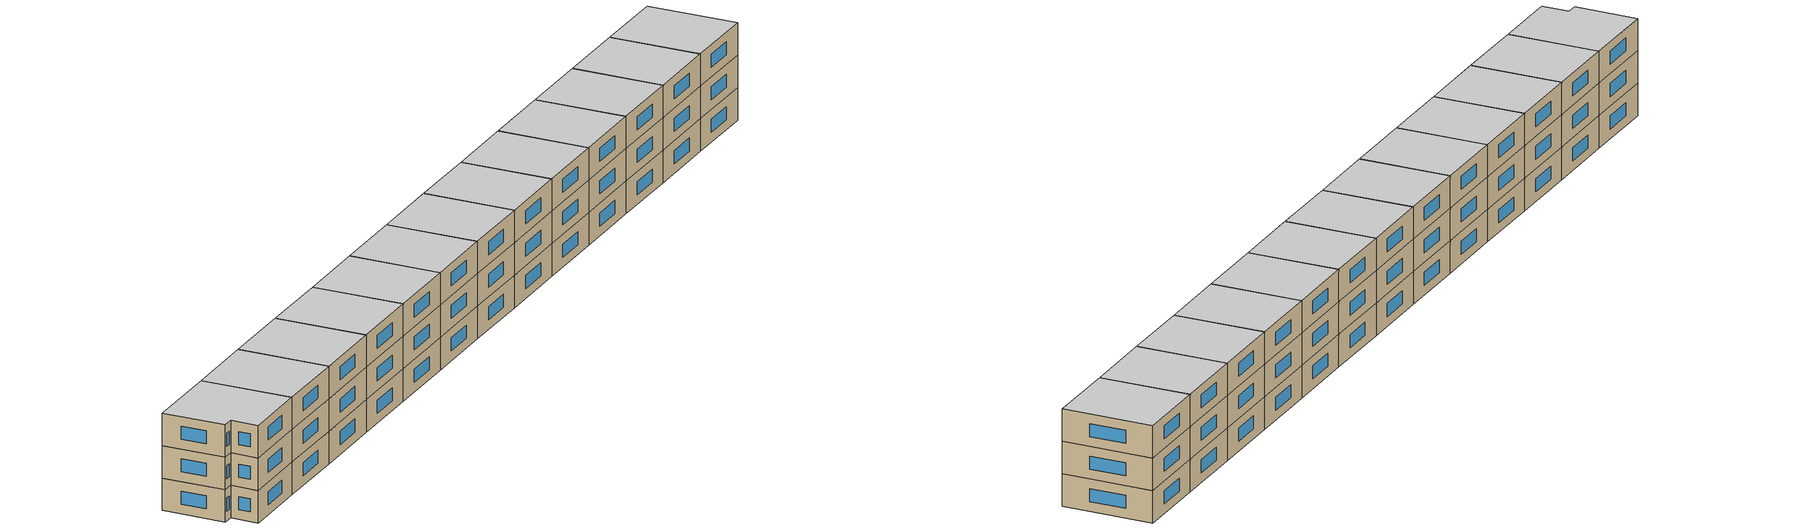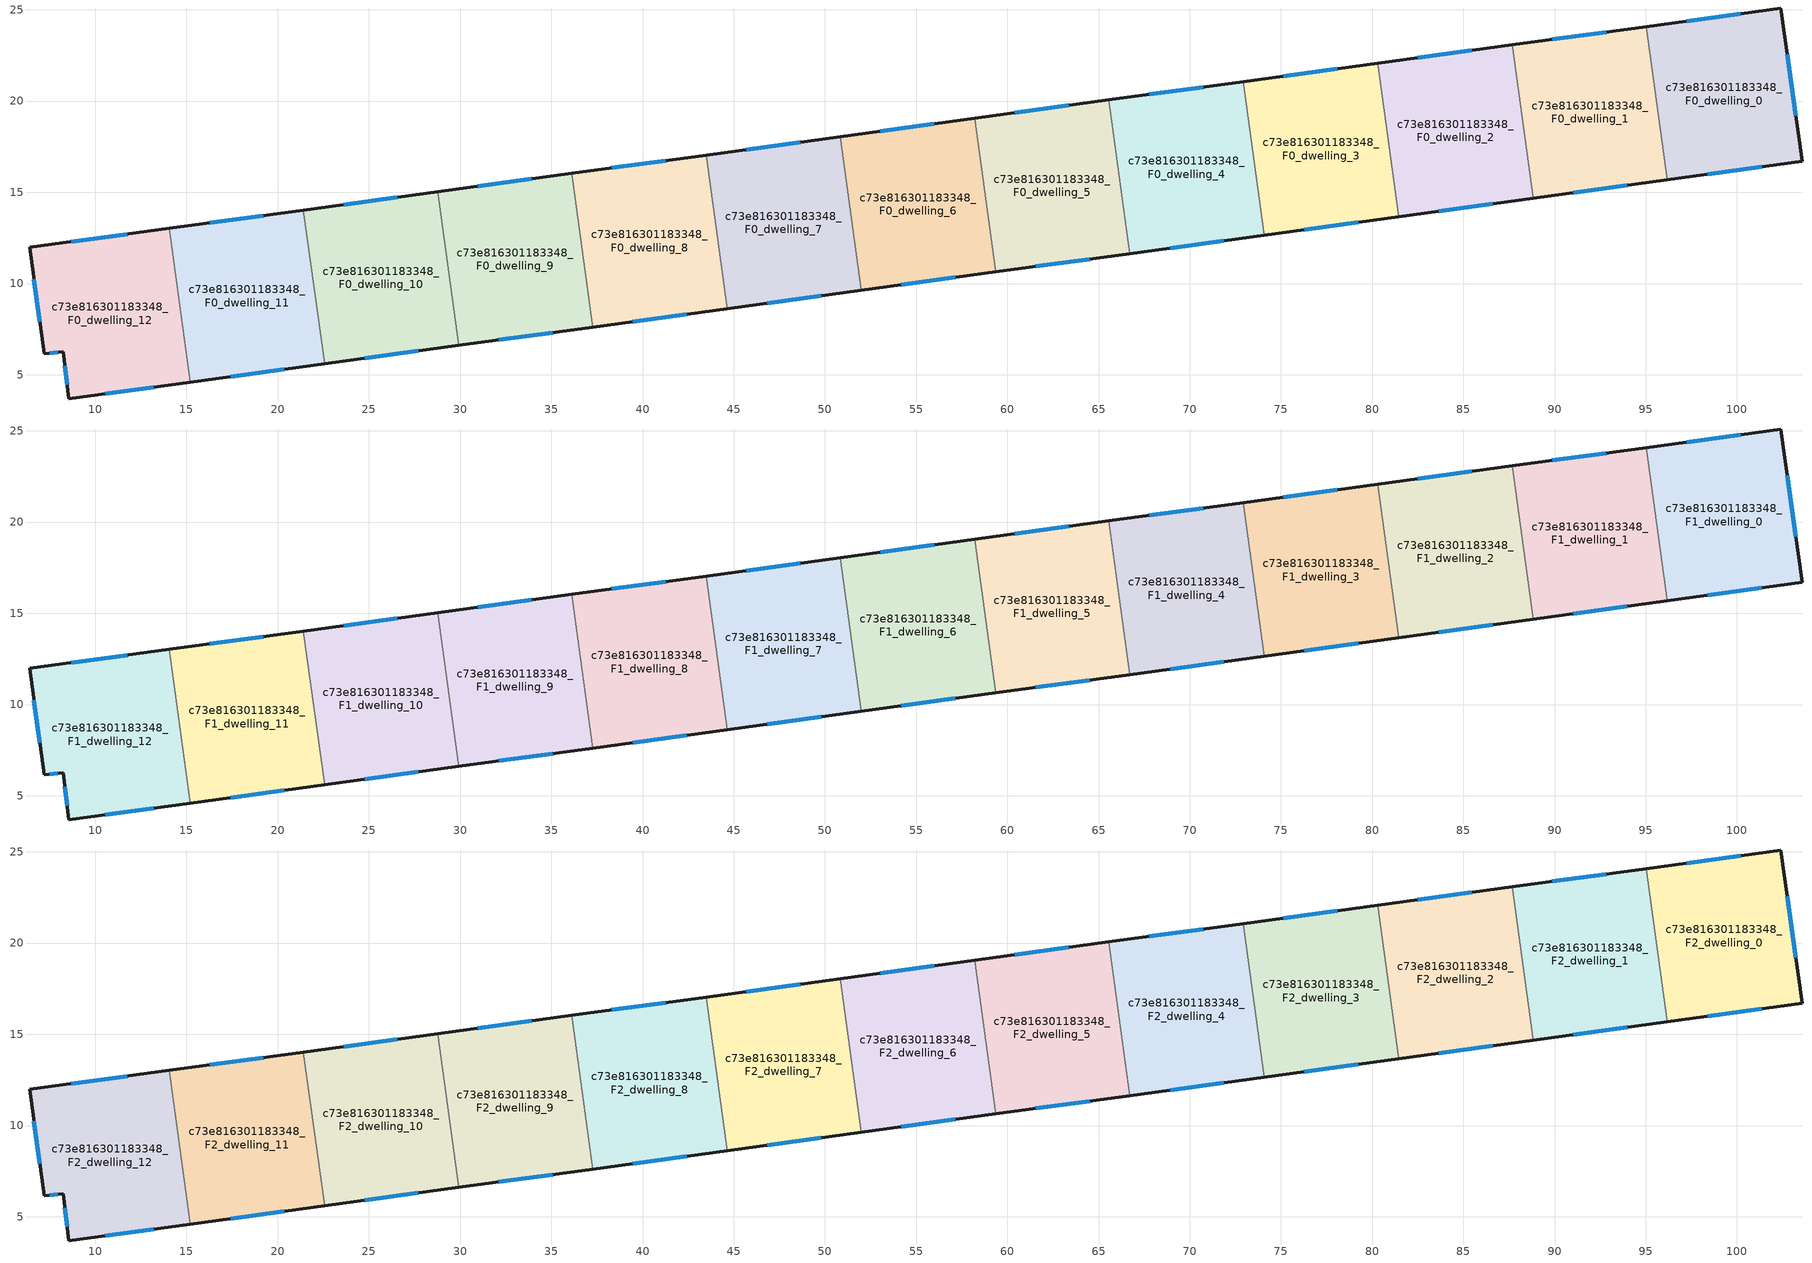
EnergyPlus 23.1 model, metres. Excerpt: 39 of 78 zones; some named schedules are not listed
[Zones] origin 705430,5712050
c73e816301183348_F0_dwelling_0
 floor ground (EU_floor_Construction): 102.41,25.1 103.57,16.69 96.19,15.68 95.04,24.09 z0
 wall outside (EU_wall_Construction): 96.19,15.68 103.57,16.69 102.41,25.1 95.04,24.09 z0:3
 wall to c73e816301183348_F0_dwelling_1 (EU_wall_Construction): 95.04,24.09 96.19,15.68 z0:3
 window (EU_Window_Construction): 100.21,24.79 97.25,24.39 / 103.22,19.21 102.76,22.58 / 98.4,15.98 101.36,16.39 z0.9:2.1
c73e816301183348_F0_dwelling_1
 floor ground (EU_floor_Construction): 95.04,24.09 96.19,15.68 88.82,14.67 87.67,23.08 z0
 wall outside (EU_wall_Construction): 95.04,24.09 87.67,23.08 / 88.82,14.67 96.19,15.68 z0:3
 wall to c73e816301183348_F0_dwelling_2 (EU_wall_Construction): 87.67,23.08 88.82,14.67 z0:3
 window (EU_Window_Construction): 92.84,23.79 89.88,23.38 / 91.03,14.97 93.98,15.38 z0.9:2.1
c73e816301183348_F0_dwelling_10
 floor ground (EU_floor_Construction): 28.77,15.03 29.92,6.6 22.57,5.6 21.41,14.03 z0
 wall outside (EU_wall_Construction): 28.77,15.03 21.41,14.03 / 22.57,5.6 29.92,6.6 z0:3
 wall to c73e816301183348_F0_dwelling_11 (EU_wall_Construction): 21.41,14.03 22.57,5.6 z0:3
 wall to c73e816301183348_F0_dwelling_9 (EU_wall_Construction): 29.92,6.6 28.77,15.03 z0:3
 window (EU_Window_Construction): 26.57,14.73 23.61,14.33 / 24.77,5.9 27.72,6.3 z0.9:2.1
c73e816301183348_F0_dwelling_11
 floor ground (EU_floor_Construction): 21.41,14.03 22.57,5.6 15.21,4.59 14.06,13.02 z0
 wall outside (EU_wall_Construction): 21.41,14.03 14.06,13.02 / 15.21,4.59 22.57,5.6 z0:3
 wall to c73e816301183348_F0_dwelling_12 (EU_wall_Construction): 14.06,13.02 15.21,4.59 z0:3
 window (EU_Window_Construction): 19.21,13.73 16.26,13.32 / 17.41,4.89 20.36,5.29 z0.9:2.1
c73e816301183348_F0_dwelling_12
 floor ground (EU_floor_Construction): 14.06,13.02 15.21,4.59 8.55,3.68 8.24,6.27 7.19,6.15 6.39,11.97 z0
 wall outside (EU_wall_Construction): 14.06,13.02 6.39,11.97 7.19,6.15 8.24,6.27 8.55,3.68 15.21,4.59 z0:3
 window (EU_Window_Construction): 10.54,3.95 13.22,4.32 / 8.33,5.49 8.46,4.45 / 7.51,6.18 7.93,6.23 / 6.63,10.23 6.95,7.89 / 11.77,12.71 8.69,12.29 z0.9:2.1
c73e816301183348_F0_dwelling_2
 floor ground (EU_floor_Construction): 87.67,23.08 88.82,14.67 81.45,13.66 80.3,22.07 z0
 wall outside (EU_wall_Construction): 87.67,23.08 80.3,22.07 / 81.45,13.66 88.82,14.67 z0:3
 wall to c73e816301183348_F0_dwelling_3 (EU_wall_Construction): 80.3,22.07 81.45,13.66 z0:3
 window (EU_Window_Construction): 85.46,22.78 82.51,22.38 / 83.66,13.96 86.61,14.37 z0.9:2.1
c73e816301183348_F0_dwelling_3
 floor ground (EU_floor_Construction): 80.3,22.07 81.45,13.66 74.08,12.65 72.93,21.07 z0
 wall outside (EU_wall_Construction): 80.3,22.07 72.93,21.07 / 74.08,12.65 81.45,13.66 z0:3
 wall to c73e816301183348_F0_dwelling_4 (EU_wall_Construction): 72.93,21.07 74.08,12.65 z0:3
 window (EU_Window_Construction): 78.1,21.77 75.14,21.37 / 76.29,12.95 79.25,13.36 z0.9:2.1
c73e816301183348_F0_dwelling_4
 floor ground (EU_floor_Construction): 72.93,21.07 74.08,12.65 66.72,11.64 65.57,20.06 z0
 wall outside (EU_wall_Construction): 72.93,21.07 65.57,20.06 / 66.72,11.64 74.08,12.65 z0:3
 wall to c73e816301183348_F0_dwelling_5 (EU_wall_Construction): 65.57,20.06 66.72,11.64 z0:3
 window (EU_Window_Construction): 70.73,20.77 67.77,20.36 / 68.92,11.95 71.88,12.35 z0.9:2.1
c73e816301183348_F0_dwelling_5
 floor ground (EU_floor_Construction): 65.57,20.06 66.72,11.64 59.35,10.63 58.2,19.05 z0
 wall outside (EU_wall_Construction): 65.57,20.06 58.2,19.05 / 59.35,10.63 66.72,11.64 z0:3
 wall to c73e816301183348_F0_dwelling_6 (EU_wall_Construction): 58.2,19.05 59.35,10.63 z0:3
 window (EU_Window_Construction): 63.36,19.76 60.41,19.36 / 61.56,10.94 64.51,11.34 z0.9:2.1
c73e816301183348_F0_dwelling_6
 floor ground (EU_floor_Construction): 58.2,19.05 59.35,10.63 51.99,9.63 50.84,18.05 z0
 wall outside (EU_wall_Construction): 58.2,19.05 50.84,18.05 / 51.99,9.63 59.35,10.63 z0:3
 wall to c73e816301183348_F0_dwelling_7 (EU_wall_Construction): 50.84,18.05 51.99,9.63 z0:3
 window (EU_Window_Construction): 56,18.75 53.05,18.35 / 54.2,9.93 57.15,10.33 z0.9:2.1
c73e816301183348_F0_dwelling_7
 floor ground (EU_floor_Construction): 50.84,18.05 51.99,9.63 44.63,8.62 43.48,17.04 z0
 wall outside (EU_wall_Construction): 50.84,18.05 43.48,17.04 / 44.63,8.62 51.99,9.63 z0:3
 wall to c73e816301183348_F0_dwelling_8 (EU_wall_Construction): 43.48,17.04 44.63,8.62 z0:3
 window (EU_Window_Construction): 48.64,17.75 45.69,17.34 / 46.84,8.92 49.79,9.32 z0.9:2.1
c73e816301183348_F0_dwelling_8
 floor ground (EU_floor_Construction): 43.48,17.04 44.63,8.62 37.28,7.61 36.12,16.04 z0
 wall outside (EU_wall_Construction): 43.48,17.04 36.12,16.04 / 37.28,7.61 44.63,8.62 z0:3
 wall to c73e816301183348_F0_dwelling_9 (EU_wall_Construction): 36.12,16.04 37.28,7.61 z0:3
 window (EU_Window_Construction): 41.28,16.74 38.33,16.34 / 39.48,7.91 42.43,8.32 z0.9:2.1
c73e816301183348_F0_dwelling_9
 floor ground (EU_floor_Construction): 36.12,16.04 37.28,7.61 29.92,6.6 28.77,15.03 z0
 wall outside (EU_wall_Construction): 36.12,16.04 28.77,15.03 / 29.92,6.6 37.28,7.61 z0:3
 window (EU_Window_Construction): 33.92,15.74 30.97,15.33 / 32.12,6.9 35.07,7.31 z0.9:2.1
c73e816301183348_F1_dwelling_0
 floor to c73e816301183348_F0_dwelling_0 (EU_floor_Construction): 102.41,25.1 103.57,16.69 96.19,15.68 95.04,24.09 z3
 wall outside (EU_wall_Construction): 96.19,15.68 103.57,16.69 102.41,25.1 95.04,24.09 z3:6
 wall to c73e816301183348_F1_dwelling_1 (EU_wall_Construction): 95.04,24.09 96.19,15.68 z3:6
 window (EU_Window_Construction): 100.21,24.79 97.25,24.39 / 103.22,19.21 102.76,22.58 / 98.4,15.98 101.36,16.39 z3.9:5.1
c73e816301183348_F1_dwelling_1
 floor to c73e816301183348_F0_dwelling_1 (EU_floor_Construction): 95.04,24.09 96.19,15.68 88.82,14.67 87.67,23.08 z3
 wall outside (EU_wall_Construction): 95.04,24.09 87.67,23.08 / 88.82,14.67 96.19,15.68 z3:6
 wall to c73e816301183348_F1_dwelling_2 (EU_wall_Construction): 87.67,23.08 88.82,14.67 z3:6
 window (EU_Window_Construction): 92.84,23.79 89.88,23.38 / 91.03,14.97 93.98,15.38 z3.9:5.1
c73e816301183348_F1_dwelling_10
 floor to c73e816301183348_F0_dwelling_10 (EU_floor_Construction): 28.77,15.03 29.92,6.6 22.57,5.6 21.41,14.03 z3
 wall outside (EU_wall_Construction): 28.77,15.03 21.41,14.03 / 22.57,5.6 29.92,6.6 z3:6
 wall to c73e816301183348_F1_dwelling_11 (EU_wall_Construction): 21.41,14.03 22.57,5.6 z3:6
 wall to c73e816301183348_F1_dwelling_9 (EU_wall_Construction): 29.92,6.6 28.77,15.03 z3:6
 window (EU_Window_Construction): 26.57,14.73 23.61,14.33 / 24.77,5.9 27.72,6.3 z3.9:5.1
c73e816301183348_F1_dwelling_11
 floor to c73e816301183348_F0_dwelling_11 (EU_floor_Construction): 21.41,14.03 22.57,5.6 15.21,4.59 14.06,13.02 z3
 wall outside (EU_wall_Construction): 21.41,14.03 14.06,13.02 / 15.21,4.59 22.57,5.6 z3:6
 wall to c73e816301183348_F1_dwelling_12 (EU_wall_Construction): 14.06,13.02 15.21,4.59 z3:6
 window (EU_Window_Construction): 19.21,13.73 16.26,13.32 / 17.41,4.89 20.36,5.29 z3.9:5.1
c73e816301183348_F1_dwelling_12
 floor to c73e816301183348_F0_dwelling_12 (EU_floor_Construction): 14.06,13.02 15.21,4.59 8.55,3.68 8.24,6.27 7.19,6.15 6.39,11.97 z3
 wall outside (EU_wall_Construction): 14.06,13.02 6.39,11.97 7.19,6.15 8.24,6.27 8.55,3.68 15.21,4.59 z3:6
 window (EU_Window_Construction): 10.54,3.95 13.22,4.32 / 8.33,5.49 8.46,4.45 / 7.51,6.18 7.93,6.23 / 6.63,10.23 6.95,7.89 / 11.77,12.71 8.69,12.29 z3.9:5.1
c73e816301183348_F1_dwelling_2
 floor to c73e816301183348_F0_dwelling_2 (EU_floor_Construction): 87.67,23.08 88.82,14.67 81.45,13.66 80.3,22.07 z3
 wall outside (EU_wall_Construction): 87.67,23.08 80.3,22.07 / 81.45,13.66 88.82,14.67 z3:6
 wall to c73e816301183348_F1_dwelling_3 (EU_wall_Construction): 80.3,22.07 81.45,13.66 z3:6
 window (EU_Window_Construction): 85.46,22.78 82.51,22.38 / 83.66,13.96 86.61,14.37 z3.9:5.1
c73e816301183348_F1_dwelling_3
 floor to c73e816301183348_F0_dwelling_3 (EU_floor_Construction): 80.3,22.07 81.45,13.66 74.08,12.65 72.93,21.07 z3
 wall outside (EU_wall_Construction): 80.3,22.07 72.93,21.07 / 74.08,12.65 81.45,13.66 z3:6
 wall to c73e816301183348_F1_dwelling_4 (EU_wall_Construction): 72.93,21.07 74.08,12.65 z3:6
 window (EU_Window_Construction): 78.1,21.77 75.14,21.37 / 76.29,12.95 79.25,13.36 z3.9:5.1
c73e816301183348_F1_dwelling_4
 floor to c73e816301183348_F0_dwelling_4 (EU_floor_Construction): 72.93,21.07 74.08,12.65 66.72,11.64 65.57,20.06 z3
 wall outside (EU_wall_Construction): 72.93,21.07 65.57,20.06 / 66.72,11.64 74.08,12.65 z3:6
 wall to c73e816301183348_F1_dwelling_5 (EU_wall_Construction): 65.57,20.06 66.72,11.64 z3:6
 window (EU_Window_Construction): 70.73,20.77 67.77,20.36 / 68.92,11.95 71.88,12.35 z3.9:5.1
c73e816301183348_F1_dwelling_5
 floor to c73e816301183348_F0_dwelling_5 (EU_floor_Construction): 65.57,20.06 66.72,11.64 59.35,10.63 58.2,19.05 z3
 wall outside (EU_wall_Construction): 65.57,20.06 58.2,19.05 / 59.35,10.63 66.72,11.64 z3:6
 wall to c73e816301183348_F1_dwelling_6 (EU_wall_Construction): 58.2,19.05 59.35,10.63 z3:6
 window (EU_Window_Construction): 63.36,19.76 60.41,19.36 / 61.56,10.94 64.51,11.34 z3.9:5.1
c73e816301183348_F1_dwelling_6
 floor to c73e816301183348_F0_dwelling_6 (EU_floor_Construction): 58.2,19.05 59.35,10.63 51.99,9.63 50.84,18.05 z3
 wall outside (EU_wall_Construction): 58.2,19.05 50.84,18.05 / 51.99,9.63 59.35,10.63 z3:6
 wall to c73e816301183348_F1_dwelling_7 (EU_wall_Construction): 50.84,18.05 51.99,9.63 z3:6
 window (EU_Window_Construction): 56,18.75 53.05,18.35 / 54.2,9.93 57.15,10.33 z3.9:5.1
c73e816301183348_F1_dwelling_7
 floor to c73e816301183348_F0_dwelling_7 (EU_floor_Construction): 50.84,18.05 51.99,9.63 44.63,8.62 43.48,17.04 z3
 wall outside (EU_wall_Construction): 50.84,18.05 43.48,17.04 / 44.63,8.62 51.99,9.63 z3:6
 wall to c73e816301183348_F1_dwelling_8 (EU_wall_Construction): 43.48,17.04 44.63,8.62 z3:6
 window (EU_Window_Construction): 48.64,17.75 45.69,17.34 / 46.84,8.92 49.79,9.32 z3.9:5.1
c73e816301183348_F1_dwelling_8
 floor to c73e816301183348_F0_dwelling_8 (EU_floor_Construction): 43.48,17.04 44.63,8.62 37.27,7.61 36.12,16.04 z3
 wall outside (EU_wall_Construction): 43.48,17.04 36.12,16.04 / 37.28,7.61 44.63,8.62 z3:6
 wall to c73e816301183348_F1_dwelling_9 (EU_wall_Construction): 36.12,16.04 37.28,7.61 z3:6
 window (EU_Window_Construction): 41.28,16.74 38.33,16.34 / 39.48,7.91 42.43,8.32 z3.9:5.1
c73e816301183348_F1_dwelling_9
 floor to c73e816301183348_F0_dwelling_9 (EU_floor_Construction): 36.12,16.04 37.27,7.61 29.92,6.6 28.77,15.03 z3
 wall outside (EU_wall_Construction): 36.12,16.04 28.77,15.03 / 29.92,6.6 37.28,7.61 z3:6
 window (EU_Window_Construction): 33.92,15.74 30.97,15.33 / 32.12,6.9 35.07,7.31 z3.9:5.1
c73e816301183348_F2_dwelling_0
 floor to c73e816301183348_F1_dwelling_0 (EU_floor_Construction): 102.41,25.1 103.57,16.69 96.19,15.68 95.04,24.09 z6
 wall outside (EU_wall_Construction): 96.19,15.68 103.57,16.69 102.41,25.1 95.04,24.09 z6:9
 wall to c73e816301183348_F2_dwelling_1 (EU_wall_Construction): 95.04,24.09 96.19,15.68 z6:9
 window (EU_Window_Construction): 100.21,24.79 97.25,24.39 / 103.22,19.21 102.76,22.58 / 98.4,15.98 101.36,16.39 z6.9:8.1
 ceiling to c73e816301183348_F3_dwelling_0 (EU_floor_Construction): 103.57,16.69 102.41,25.1 95.04,24.09 96.19,15.68 z9
c73e816301183348_F2_dwelling_1
 floor to c73e816301183348_F1_dwelling_1 (EU_floor_Construction): 95.04,24.09 96.19,15.68 88.82,14.67 87.67,23.08 z6
 wall outside (EU_wall_Construction): 95.04,24.09 87.67,23.08 / 88.82,14.67 96.19,15.68 z6:9
 wall to c73e816301183348_F2_dwelling_2 (EU_wall_Construction): 87.67,23.08 88.82,14.67 z6:9
 window (EU_Window_Construction): 92.84,23.79 89.88,23.38 / 91.03,14.97 93.98,15.38 z6.9:8.1
 ceiling to c73e816301183348_F3_dwelling_1 (EU_floor_Construction): 96.19,15.68 95.04,24.09 87.67,23.08 88.82,14.67 z9
c73e816301183348_F2_dwelling_10
 floor to c73e816301183348_F1_dwelling_10 (EU_floor_Construction): 28.77,15.03 29.92,6.6 22.57,5.6 21.41,14.03 z6
 wall outside (EU_wall_Construction): 28.77,15.03 21.41,14.03 / 22.57,5.6 29.92,6.6 z6:9
 wall to c73e816301183348_F2_dwelling_11 (EU_wall_Construction): 21.41,14.03 22.57,5.6 z6:9
 wall to c73e816301183348_F2_dwelling_9 (EU_wall_Construction): 29.92,6.6 28.77,15.03 z6:9
 window (EU_Window_Construction): 26.57,14.73 23.61,14.33 / 24.77,5.9 27.72,6.3 z6.9:8.1
 ceiling to c73e816301183348_F3_dwelling_10 (EU_floor_Construction): 29.92,6.6 28.77,15.03 21.41,14.03 22.57,5.6 z9
c73e816301183348_F2_dwelling_11
 floor to c73e816301183348_F1_dwelling_11 (EU_floor_Construction): 21.41,14.03 22.57,5.6 15.21,4.59 14.06,13.02 z6
 wall outside (EU_wall_Construction): 21.41,14.03 14.06,13.02 / 15.21,4.59 22.57,5.6 z6:9
 wall to c73e816301183348_F2_dwelling_12 (EU_wall_Construction): 14.06,13.02 15.21,4.59 z6:9
 window (EU_Window_Construction): 19.21,13.73 16.26,13.32 / 17.41,4.89 20.36,5.29 z6.9:8.1
 ceiling to c73e816301183348_F3_dwelling_11 (EU_floor_Construction): 22.57,5.6 21.41,14.03 14.06,13.02 15.21,4.59 z9
c73e816301183348_F2_dwelling_12
 floor to c73e816301183348_F1_dwelling_12 (EU_floor_Construction): 14.06,13.02 15.21,4.59 8.55,3.68 8.24,6.27 7.19,6.15 6.39,11.97 z6
 wall outside (EU_wall_Construction): 14.06,13.02 6.39,11.97 7.19,6.15 8.24,6.27 8.55,3.68 15.21,4.59 z6:9
 window (EU_Window_Construction): 10.54,3.95 13.22,4.32 / 8.33,5.49 8.46,4.45 / 7.51,6.18 7.93,6.23 / 6.63,10.23 6.95,7.89 / 11.77,12.71 8.69,12.29 z6.9:8.1
 ceiling to c73e816301183348_F3_dwelling_12 (EU_floor_Construction): 15.21,4.59 14.06,13.02 6.39,11.97 7.19,6.15 8.24,6.27 8.55,3.68 z9
c73e816301183348_F2_dwelling_2
 floor to c73e816301183348_F1_dwelling_2 (EU_floor_Construction): 87.67,23.08 88.82,14.67 81.45,13.66 80.3,22.07 z6
 wall outside (EU_wall_Construction): 87.67,23.08 80.3,22.07 / 81.45,13.66 88.82,14.67 z6:9
 wall to c73e816301183348_F2_dwelling_3 (EU_wall_Construction): 80.3,22.07 81.45,13.66 z6:9
 window (EU_Window_Construction): 85.46,22.78 82.51,22.38 / 83.66,13.96 86.61,14.37 z6.9:8.1
 ceiling to c73e816301183348_F3_dwelling_2 (EU_floor_Construction): 88.82,14.67 87.67,23.08 80.3,22.07 81.45,13.66 z9
c73e816301183348_F2_dwelling_3
 floor to c73e816301183348_F1_dwelling_3 (EU_floor_Construction): 80.3,22.07 81.45,13.66 74.08,12.65 72.93,21.07 z6
 wall outside (EU_wall_Construction): 80.3,22.07 72.93,21.07 / 74.08,12.65 81.45,13.66 z6:9
 wall to c73e816301183348_F2_dwelling_4 (EU_wall_Construction): 72.93,21.07 74.08,12.65 z6:9
 window (EU_Window_Construction): 78.1,21.77 75.14,21.37 / 76.29,12.95 79.25,13.36 z6.9:8.1
 ceiling to c73e816301183348_F3_dwelling_3 (EU_floor_Construction): 81.45,13.66 80.3,22.07 72.93,21.07 74.08,12.65 z9
c73e816301183348_F2_dwelling_4
 floor to c73e816301183348_F1_dwelling_4 (EU_floor_Construction): 72.93,21.07 74.08,12.65 66.72,11.64 65.57,20.06 z6
 wall outside (EU_wall_Construction): 72.93,21.07 65.57,20.06 / 66.72,11.64 74.08,12.65 z6:9
 wall to c73e816301183348_F2_dwelling_5 (EU_wall_Construction): 65.57,20.06 66.72,11.64 z6:9
 window (EU_Window_Construction): 70.73,20.77 67.77,20.36 / 68.92,11.95 71.88,12.35 z6.9:8.1
 ceiling to c73e816301183348_F3_dwelling_4 (EU_floor_Construction): 74.08,12.65 72.93,21.07 65.57,20.06 66.72,11.64 z9
c73e816301183348_F2_dwelling_5
 floor to c73e816301183348_F1_dwelling_5 (EU_floor_Construction): 65.57,20.06 66.72,11.64 59.35,10.63 58.2,19.05 z6
 wall outside (EU_wall_Construction): 65.57,20.06 58.2,19.05 / 59.35,10.63 66.72,11.64 z6:9
 wall to c73e816301183348_F2_dwelling_6 (EU_wall_Construction): 58.2,19.05 59.35,10.63 z6:9
 window (EU_Window_Construction): 63.36,19.76 60.41,19.36 / 61.56,10.94 64.51,11.34 z6.9:8.1
 ceiling to c73e816301183348_F3_dwelling_5 (EU_floor_Construction): 66.72,11.64 65.57,20.06 58.2,19.05 59.35,10.63 z9
c73e816301183348_F2_dwelling_6
 floor to c73e816301183348_F1_dwelling_6 (EU_floor_Construction): 58.2,19.05 59.35,10.63 51.99,9.63 50.84,18.05 z6
 wall outside (EU_wall_Construction): 58.2,19.05 50.84,18.05 / 51.99,9.63 59.35,10.63 z6:9
 wall to c73e816301183348_F2_dwelling_7 (EU_wall_Construction): 50.84,18.05 51.99,9.63 z6:9
 window (EU_Window_Construction): 56,18.75 53.05,18.35 / 54.2,9.93 57.15,10.33 z6.9:8.1
 ceiling to c73e816301183348_F3_dwelling_6 (EU_floor_Construction): 59.35,10.63 58.2,19.05 50.84,18.05 51.99,9.63 z9
c73e816301183348_F2_dwelling_7
 floor to c73e816301183348_F1_dwelling_7 (EU_floor_Construction): 50.84,18.05 51.99,9.63 44.63,8.62 43.48,17.04 z6
 wall outside (EU_wall_Construction): 50.84,18.05 43.48,17.04 / 44.63,8.62 51.99,9.63 z6:9
 wall to c73e816301183348_F2_dwelling_8 (EU_wall_Construction): 43.48,17.04 44.63,8.62 z6:9
 window (EU_Window_Construction): 48.64,17.75 45.69,17.34 / 46.84,8.92 49.79,9.32 z6.9:8.1
 ceiling to c73e816301183348_F3_dwelling_7 (EU_floor_Construction): 51.99,9.63 50.84,18.05 43.48,17.04 44.63,8.62 z9
c73e816301183348_F2_dwelling_8
 floor to c73e816301183348_F1_dwelling_8 (EU_floor_Construction): 43.48,17.04 44.63,8.62 37.27,7.61 36.12,16.04 z6
 wall outside (EU_wall_Construction): 43.48,17.04 36.12,16.04 / 37.28,7.61 44.63,8.62 z6:9
 wall to c73e816301183348_F2_dwelling_9 (EU_wall_Construction): 36.12,16.04 37.28,7.61 z6:9
 window (EU_Window_Construction): 41.28,16.74 38.33,16.34 / 39.48,7.91 42.43,8.32 z6.9:8.1
 ceiling to c73e816301183348_F3_dwelling_8 (EU_floor_Construction): 44.63,8.62 43.48,17.04 36.12,16.04 37.27,7.61 z9
c73e816301183348_F2_dwelling_9
 floor to c73e816301183348_F1_dwelling_9 (EU_floor_Construction): 36.12,16.04 37.27,7.61 29.92,6.6 28.77,15.03 z6
 wall outside (EU_wall_Construction): 36.12,16.04 28.77,15.03 / 29.92,6.6 37.28,7.61 z6:9
 window (EU_Window_Construction): 33.92,15.74 30.97,15.33 / 32.12,6.9 35.07,7.31 z6.9:8.1
 ceiling to c73e816301183348_F3_dwelling_9 (EU_floor_Construction): 37.27,7.61 36.12,16.04 28.77,15.03 29.92,6.6 z9
[Building]
EU S2 Campaign: North Axis=0; Terrain=City; Solar Distribution=FullExterior
[Site:Location]
London: Latitude=51.5; Longitude=-0.5; Time Zone=0; Elevation=25
[SizingPeriod:WeatherFileDays]
AnnualSizingPeriod: Begin Month=1; Begin Day of Month=1; End Month=12; End Day of Month=31; Day of Week for Start Day=Monday; Use Weather File Daylight Saving Period=No; Use Weather File Rain and Snow Indicators=No
[MATERIAL]
EU_InternalMass_Material: Roughness=MediumRough; Thickness=0.1; Conductivity=1; Density=1800; Specific Heat=900; Thermal Absorptance=0.9; Solar Absorptance=0.7; Visible Absorptance=0.7
[MATERIAL:NOMASS] Roughness=MediumRough; Thermal Absorptance=0.9; Solar Absorptance=0.7; Visible Absorptance=0.7
Name | Thermal Resistance
EU_wall_NoMass | 1.04674
EU_floor_NoMass | 2.04616
[WINDOWMATERIAL:SIMPLEGLAZINGSYSTEM]
EU_Window_SimpleGlazing: UFactor=4.25843; Solar Heat Gain Coefficient=0.85; Visible Transmittance=0.85
[CONSTRUCTION]
EU_wall_Construction: EU_wall_NoMass
EU_floor_Construction: EU_floor_NoMass
EU_Window_Construction: EU_Window_SimpleGlazing
EU_InternalMass_Construction: EU_InternalMass_Material
[ZONE] Type=1; Multiplier=1; Ceiling Height=autocalculate; Floor Area=autocalculate; Part of Total Floor Area=Yes
Name | Volume
c73e816301183348_F0_dwelling_0; c73e816301183348_F0_dwelling_3; c73e816301183348_F1_dwelling_3; c73e816301183348_F2_dwelling_3; c73e816301183348_F1_dwelling_5; c73e816301183348_F2_dwelling_5 | 189.461
c73e816301183348_F1_dwelling_0; c73e816301183348_F2_dwelling_0; c73e816301183348_F1_dwelling_1; c73e816301183348_F2_dwelling_1 | 189.462
c73e816301183348_F0_dwelling_1 | 189.463
c73e816301183348_F0_dwelling_10; c73e816301183348_F1_dwelling_10; c73e816301183348_F2_dwelling_10; c73e816301183348_F0_dwelling_6; c73e816301183348_F1_dwelling_6; c73e816301183348_F2_dwelling_6 | 189.449
c73e816301183348_F0_dwelling_11; c73e816301183348_F1_dwelling_11; c73e816301183348_F2_dwelling_11; c73e816301183348_F1_dwelling_7; c73e816301183348_F2_dwelling_7 | 189.467
c73e816301183348_F0_dwelling_12; c73e816301183348_F1_dwelling_12; c73e816301183348_F2_dwelling_12 | 189.456
c73e816301183348_F0_dwelling_2 | 189.441
c73e816301183348_F1_dwelling_2; c73e816301183348_F2_dwelling_2 | 189.442
c73e816301183348_F0_dwelling_4 | 189.453
c73e816301183348_F1_dwelling_4; c73e816301183348_F2_dwelling_4 | 189.452
c73e816301183348_F0_dwelling_5 | 189.458
c73e816301183348_F0_dwelling_7 | 189.466
c73e816301183348_F0_dwelling_8 | 189.474
c73e816301183348_F1_dwelling_8; c73e816301183348_F2_dwelling_8 | 189.472
c73e816301183348_F0_dwelling_9 | 189.476
c73e816301183348_F1_dwelling_9; c73e816301183348_F2_dwelling_9 | 189.477
[INTERNALMASS] Construction=EU_InternalMass_Construction
Name | Zone or ZoneList | Surface Area
c73e816301183348_F0_dwelling_0_EU_InternalMass | c73e816301183348_F0_dwelling_0 | 63.154
c73e816301183348_F0_dwelling_1_EU_InternalMass | c73e816301183348_F0_dwelling_1 | 63.1542
c73e816301183348_F0_dwelling_2_EU_InternalMass | c73e816301183348_F0_dwelling_2 | 63.1472
c73e816301183348_F0_dwelling_3_EU_InternalMass | c73e816301183348_F0_dwelling_3 | 63.1536
c73e816301183348_F0_dwelling_4_EU_InternalMass | c73e816301183348_F0_dwelling_4 | 63.1509
c73e816301183348_F0_dwelling_5_EU_InternalMass | c73e816301183348_F0_dwelling_5 | 63.153
c73e816301183348_F0_dwelling_6_EU_InternalMass | c73e816301183348_F0_dwelling_6 | 63.1497
c73e816301183348_F0_dwelling_7_EU_InternalMass | c73e816301183348_F0_dwelling_7 | 63.1554
c73e816301183348_F0_dwelling_8_EU_InternalMass | c73e816301183348_F0_dwelling_8 | 63.1576
c73e816301183348_F0_dwelling_9_EU_InternalMass | c73e816301183348_F0_dwelling_9 | 63.159
c73e816301183348_F0_dwelling_10_EU_InternalMass | c73e816301183348_F0_dwelling_10 | 63.1494
c73e816301183348_F0_dwelling_11_EU_InternalMass | c73e816301183348_F0_dwelling_11 | 63.1557
c73e816301183348_F0_dwelling_12_EU_InternalMass | c73e816301183348_F0_dwelling_12 | 63.1522
c73e816301183348_F1_dwelling_0_EU_InternalMass | c73e816301183348_F1_dwelling_0 | 63.154
c73e816301183348_F1_dwelling_1_EU_InternalMass | c73e816301183348_F1_dwelling_1 | 63.1542
c73e816301183348_F1_dwelling_2_EU_InternalMass | c73e816301183348_F1_dwelling_2 | 63.1472
c73e816301183348_F1_dwelling_3_EU_InternalMass | c73e816301183348_F1_dwelling_3 | 63.1536
c73e816301183348_F1_dwelling_4_EU_InternalMass | c73e816301183348_F1_dwelling_4 | 63.1509
c73e816301183348_F1_dwelling_5_EU_InternalMass | c73e816301183348_F1_dwelling_5 | 63.153
c73e816301183348_F1_dwelling_6_EU_InternalMass | c73e816301183348_F1_dwelling_6 | 63.1497
c73e816301183348_F1_dwelling_7_EU_InternalMass | c73e816301183348_F1_dwelling_7 | 63.1554
c73e816301183348_F1_dwelling_8_EU_InternalMass | c73e816301183348_F1_dwelling_8 | 63.1576
c73e816301183348_F1_dwelling_9_EU_InternalMass | c73e816301183348_F1_dwelling_9 | 63.159
c73e816301183348_F1_dwelling_10_EU_InternalMass | c73e816301183348_F1_dwelling_10 | 63.1494
c73e816301183348_F1_dwelling_11_EU_InternalMass | c73e816301183348_F1_dwelling_11 | 63.1557
c73e816301183348_F1_dwelling_12_EU_InternalMass | c73e816301183348_F1_dwelling_12 | 63.1522
c73e816301183348_F2_dwelling_0_EU_InternalMass | c73e816301183348_F2_dwelling_0 | 63.154
c73e816301183348_F2_dwelling_1_EU_InternalMass | c73e816301183348_F2_dwelling_1 | 63.1542
c73e816301183348_F2_dwelling_2_EU_InternalMass | c73e816301183348_F2_dwelling_2 | 63.1472
c73e816301183348_F2_dwelling_3_EU_InternalMass | c73e816301183348_F2_dwelling_3 | 63.1536
c73e816301183348_F2_dwelling_4_EU_InternalMass | c73e816301183348_F2_dwelling_4 | 63.1509
c73e816301183348_F2_dwelling_5_EU_InternalMass | c73e816301183348_F2_dwelling_5 | 63.153
c73e816301183348_F2_dwelling_6_EU_InternalMass | c73e816301183348_F2_dwelling_6 | 63.1497
c73e816301183348_F2_dwelling_7_EU_InternalMass | c73e816301183348_F2_dwelling_7 | 63.1554
c73e816301183348_F2_dwelling_8_EU_InternalMass | c73e816301183348_F2_dwelling_8 | 63.1576
c73e816301183348_F2_dwelling_9_EU_InternalMass | c73e816301183348_F2_dwelling_9 | 63.159
c73e816301183348_F2_dwelling_10_EU_InternalMass | c73e816301183348_F2_dwelling_10 | 63.1494
c73e816301183348_F2_dwelling_11_EU_InternalMass | c73e816301183348_F2_dwelling_11 | 63.1557
c73e816301183348_F2_dwelling_12_EU_InternalMass | c73e816301183348_F2_dwelling_12 | 63.1522
[OTHEREQUIPMENT] Fuel Type=Electricity; Design Level Calculation Method=Watts/Area; Power per Zone Floor Area=1; Fraction Latent=0; Fraction Radiant=0; Fraction Lost=0; Carbon Dioxide Generation Rate=0; EndUse Subcategory=EU_Step8_InternalGains
Name | Zone or ZoneList or Space or SpaceList | Schedule
EU_Step8_InternalGain_c73e816301183348_F0_dwelling_0_f000 | c73e816301183348_F0_dwelling_0 | EU_Step8_GainSchedule_c73e816301183348_F0_dwelling_0_f000
EU_Step8_InternalGain_c73e816301183348_F0_dwelling_1_f000 | c73e816301183348_F0_dwelling_1 | EU_Step8_GainSchedule_c73e816301183348_F0_dwelling_1_f000
EU_Step8_InternalGain_c73e816301183348_F0_dwelling_2_f000 | c73e816301183348_F0_dwelling_2 | EU_Step8_GainSchedule_c73e816301183348_F0_dwelling_2_f000
EU_Step8_InternalGain_c73e816301183348_F0_dwelling_3_f000 | c73e816301183348_F0_dwelling_3 | EU_Step8_GainSchedule_c73e816301183348_F0_dwelling_3_f000
EU_Step8_InternalGain_c73e816301183348_F0_dwelling_4_f000 | c73e816301183348_F0_dwelling_4 | EU_Step8_GainSchedule_c73e816301183348_F0_dwelling_4_f000
EU_Step8_InternalGain_c73e816301183348_F0_dwelling_5_f000 | c73e816301183348_F0_dwelling_5 | EU_Step8_GainSchedule_c73e816301183348_F0_dwelling_5_f000
EU_Step8_InternalGain_c73e816301183348_F0_dwelling_6_f000 | c73e816301183348_F0_dwelling_6 | EU_Step8_GainSchedule_c73e816301183348_F0_dwelling_6_f000
EU_Step8_InternalGain_c73e816301183348_F0_dwelling_7_f000 | c73e816301183348_F0_dwelling_7 | EU_Step8_GainSchedule_c73e816301183348_F0_dwelling_7_f000
EU_Step8_InternalGain_c73e816301183348_F0_dwelling_8_f000 | c73e816301183348_F0_dwelling_8 | EU_Step8_GainSchedule_c73e816301183348_F0_dwelling_8_f000
EU_Step8_InternalGain_c73e816301183348_F0_dwelling_9_f000 | c73e816301183348_F0_dwelling_9 | EU_Step8_GainSchedule_c73e816301183348_F0_dwelling_9_f000
EU_Step8_InternalGain_c73e816301183348_F0_dwelling_10_f000 | c73e816301183348_F0_dwelling_10 | EU_Step8_GainSchedule_c73e816301183348_F0_dwelling_10_f000
EU_Step8_InternalGain_c73e816301183348_F0_dwelling_11_f000 | c73e816301183348_F0_dwelling_11 | EU_Step8_GainSchedule_c73e816301183348_F0_dwelling_11_f000
EU_Step8_InternalGain_c73e816301183348_F0_dwelling_12_f000 | c73e816301183348_F0_dwelling_12 | EU_Step8_GainSchedule_c73e816301183348_F0_dwelling_12_f000
EU_Step8_InternalGain_c73e816301183348_F1_dwelling_0_f000 | c73e816301183348_F1_dwelling_0 | EU_Step8_GainSchedule_c73e816301183348_F1_dwelling_0_f000
EU_Step8_InternalGain_c73e816301183348_F1_dwelling_1_f000 | c73e816301183348_F1_dwelling_1 | EU_Step8_GainSchedule_c73e816301183348_F1_dwelling_1_f000
EU_Step8_InternalGain_c73e816301183348_F1_dwelling_2_f000 | c73e816301183348_F1_dwelling_2 | EU_Step8_GainSchedule_c73e816301183348_F1_dwelling_2_f000
EU_Step8_InternalGain_c73e816301183348_F1_dwelling_3_f000 | c73e816301183348_F1_dwelling_3 | EU_Step8_GainSchedule_c73e816301183348_F1_dwelling_3_f000
EU_Step8_InternalGain_c73e816301183348_F1_dwelling_4_f000 | c73e816301183348_F1_dwelling_4 | EU_Step8_GainSchedule_c73e816301183348_F1_dwelling_4_f000
EU_Step8_InternalGain_c73e816301183348_F1_dwelling_5_f000 | c73e816301183348_F1_dwelling_5 | EU_Step8_GainSchedule_c73e816301183348_F1_dwelling_5_f000
EU_Step8_InternalGain_c73e816301183348_F1_dwelling_6_f000 | c73e816301183348_F1_dwelling_6 | EU_Step8_GainSchedule_c73e816301183348_F1_dwelling_6_f000
EU_Step8_InternalGain_c73e816301183348_F1_dwelling_7_f000 | c73e816301183348_F1_dwelling_7 | EU_Step8_GainSchedule_c73e816301183348_F1_dwelling_7_f000
EU_Step8_InternalGain_c73e816301183348_F1_dwelling_8_f000 | c73e816301183348_F1_dwelling_8 | EU_Step8_GainSchedule_c73e816301183348_F1_dwelling_8_f000
EU_Step8_InternalGain_c73e816301183348_F1_dwelling_9_f000 | c73e816301183348_F1_dwelling_9 | EU_Step8_GainSchedule_c73e816301183348_F1_dwelling_9_f000
EU_Step8_InternalGain_c73e816301183348_F1_dwelling_10_f000 | c73e816301183348_F1_dwelling_10 | EU_Step8_GainSchedule_c73e816301183348_F1_dwelling_10_f000
EU_Step8_InternalGain_c73e816301183348_F1_dwelling_11_f000 | c73e816301183348_F1_dwelling_11 | EU_Step8_GainSchedule_c73e816301183348_F1_dwelling_11_f000
EU_Step8_InternalGain_c73e816301183348_F1_dwelling_12_f000 | c73e816301183348_F1_dwelling_12 | EU_Step8_GainSchedule_c73e816301183348_F1_dwelling_12_f000
EU_Step8_InternalGain_c73e816301183348_F2_dwelling_0_f000 | c73e816301183348_F2_dwelling_0 | EU_Step8_GainSchedule_c73e816301183348_F2_dwelling_0_f000
EU_Step8_InternalGain_c73e816301183348_F2_dwelling_1_f000 | c73e816301183348_F2_dwelling_1 | EU_Step8_GainSchedule_c73e816301183348_F2_dwelling_1_f000
EU_Step8_InternalGain_c73e816301183348_F2_dwelling_2_f000 | c73e816301183348_F2_dwelling_2 | EU_Step8_GainSchedule_c73e816301183348_F2_dwelling_2_f000
EU_Step8_InternalGain_c73e816301183348_F2_dwelling_3_f000 | c73e816301183348_F2_dwelling_3 | EU_Step8_GainSchedule_c73e816301183348_F2_dwelling_3_f000
EU_Step8_InternalGain_c73e816301183348_F2_dwelling_4_f000 | c73e816301183348_F2_dwelling_4 | EU_Step8_GainSchedule_c73e816301183348_F2_dwelling_4_f000
EU_Step8_InternalGain_c73e816301183348_F2_dwelling_5_f000 | c73e816301183348_F2_dwelling_5 | EU_Step8_GainSchedule_c73e816301183348_F2_dwelling_5_f000
EU_Step8_InternalGain_c73e816301183348_F2_dwelling_6_f000 | c73e816301183348_F2_dwelling_6 | EU_Step8_GainSchedule_c73e816301183348_F2_dwelling_6_f000
EU_Step8_InternalGain_c73e816301183348_F2_dwelling_7_f000 | c73e816301183348_F2_dwelling_7 | EU_Step8_GainSchedule_c73e816301183348_F2_dwelling_7_f000
EU_Step8_InternalGain_c73e816301183348_F2_dwelling_8_f000 | c73e816301183348_F2_dwelling_8 | EU_Step8_GainSchedule_c73e816301183348_F2_dwelling_8_f000
EU_Step8_InternalGain_c73e816301183348_F2_dwelling_9_f000 | c73e816301183348_F2_dwelling_9 | EU_Step8_GainSchedule_c73e816301183348_F2_dwelling_9_f000
EU_Step8_InternalGain_c73e816301183348_F2_dwelling_10_f000 | c73e816301183348_F2_dwelling_10 | EU_Step8_GainSchedule_c73e816301183348_F2_dwelling_10_f000
EU_Step8_InternalGain_c73e816301183348_F2_dwelling_11_f000 | c73e816301183348_F2_dwelling_11 | EU_Step8_GainSchedule_c73e816301183348_F2_dwelling_11_f000
EU_Step8_InternalGain_c73e816301183348_F2_dwelling_12_f000 | c73e816301183348_F2_dwelling_12 | EU_Step8_GainSchedule_c73e816301183348_F2_dwelling_12_f000
[ZONEVENTILATION:DESIGNFLOWRATE] Schedule=EU_AlwaysOn; Design Flow Rate Calculation Method=AirChanges/Hour; Air Changes per Hour=0.488719; Ventilation Type=Natural; Fan Pressure Rise=0; Fan Total Efficiency=1; Constant Term Coefficient=1; Temperature Term Coefficient=0; Velocity Term Coefficient=0; Velocity Squared Term Coefficient=0; Minimum Indoor Temperature=-100; Maximum Indoor Temperature=100; Delta Temperature=-100; Minimum Outdoor Temperature=-100; Maximum Outdoor Temperature=100; Maximum Wind Speed=40
Name | Zone or ZoneList or Space or SpaceList
EU_ConstantAir_c73e816301183348_F0_dwelling_0 | c73e816301183348_F0_dwelling_0
EU_ConstantAir_c73e816301183348_F0_dwelling_1 | c73e816301183348_F0_dwelling_1
EU_ConstantAir_c73e816301183348_F0_dwelling_2 | c73e816301183348_F0_dwelling_2
EU_ConstantAir_c73e816301183348_F0_dwelling_3 | c73e816301183348_F0_dwelling_3
EU_ConstantAir_c73e816301183348_F0_dwelling_4 | c73e816301183348_F0_dwelling_4
EU_ConstantAir_c73e816301183348_F0_dwelling_5 | c73e816301183348_F0_dwelling_5
EU_ConstantAir_c73e816301183348_F0_dwelling_6 | c73e816301183348_F0_dwelling_6
EU_ConstantAir_c73e816301183348_F0_dwelling_7 | c73e816301183348_F0_dwelling_7
EU_ConstantAir_c73e816301183348_F0_dwelling_8 | c73e816301183348_F0_dwelling_8
EU_ConstantAir_c73e816301183348_F0_dwelling_9 | c73e816301183348_F0_dwelling_9
EU_ConstantAir_c73e816301183348_F0_dwelling_10 | c73e816301183348_F0_dwelling_10
EU_ConstantAir_c73e816301183348_F0_dwelling_11 | c73e816301183348_F0_dwelling_11
EU_ConstantAir_c73e816301183348_F0_dwelling_12 | c73e816301183348_F0_dwelling_12
EU_ConstantAir_c73e816301183348_F1_dwelling_0 | c73e816301183348_F1_dwelling_0
EU_ConstantAir_c73e816301183348_F1_dwelling_1 | c73e816301183348_F1_dwelling_1
EU_ConstantAir_c73e816301183348_F1_dwelling_2 | c73e816301183348_F1_dwelling_2
EU_ConstantAir_c73e816301183348_F1_dwelling_3 | c73e816301183348_F1_dwelling_3
EU_ConstantAir_c73e816301183348_F1_dwelling_4 | c73e816301183348_F1_dwelling_4
EU_ConstantAir_c73e816301183348_F1_dwelling_5 | c73e816301183348_F1_dwelling_5
EU_ConstantAir_c73e816301183348_F1_dwelling_6 | c73e816301183348_F1_dwelling_6
EU_ConstantAir_c73e816301183348_F1_dwelling_7 | c73e816301183348_F1_dwelling_7
EU_ConstantAir_c73e816301183348_F1_dwelling_8 | c73e816301183348_F1_dwelling_8
EU_ConstantAir_c73e816301183348_F1_dwelling_9 | c73e816301183348_F1_dwelling_9
EU_ConstantAir_c73e816301183348_F1_dwelling_10 | c73e816301183348_F1_dwelling_10
EU_ConstantAir_c73e816301183348_F1_dwelling_11 | c73e816301183348_F1_dwelling_11
EU_ConstantAir_c73e816301183348_F1_dwelling_12 | c73e816301183348_F1_dwelling_12
EU_ConstantAir_c73e816301183348_F2_dwelling_0 | c73e816301183348_F2_dwelling_0
EU_ConstantAir_c73e816301183348_F2_dwelling_1 | c73e816301183348_F2_dwelling_1
EU_ConstantAir_c73e816301183348_F2_dwelling_2 | c73e816301183348_F2_dwelling_2
EU_ConstantAir_c73e816301183348_F2_dwelling_3 | c73e816301183348_F2_dwelling_3
EU_ConstantAir_c73e816301183348_F2_dwelling_4 | c73e816301183348_F2_dwelling_4
EU_ConstantAir_c73e816301183348_F2_dwelling_5 | c73e816301183348_F2_dwelling_5
EU_ConstantAir_c73e816301183348_F2_dwelling_6 | c73e816301183348_F2_dwelling_6
EU_ConstantAir_c73e816301183348_F2_dwelling_7 | c73e816301183348_F2_dwelling_7
EU_ConstantAir_c73e816301183348_F2_dwelling_8 | c73e816301183348_F2_dwelling_8
EU_ConstantAir_c73e816301183348_F2_dwelling_9 | c73e816301183348_F2_dwelling_9
EU_ConstantAir_c73e816301183348_F2_dwelling_10 | c73e816301183348_F2_dwelling_10
EU_ConstantAir_c73e816301183348_F2_dwelling_11 | c73e816301183348_F2_dwelling_11
EU_ConstantAir_c73e816301183348_F2_dwelling_12 | c73e816301183348_F2_dwelling_12
[HVACTEMPLATE:ZONE:IDEALLOADSAIRSYSTEM] System Availability Schedule=EU_AlwaysOn; Maximum Heating Supply Air Temperature=50; Minimum Cooling Supply Air Temperature=13; Maximum Heating Supply Air Humidity Ratio=0.0156; Minimum Cooling Supply Air Humidity Ratio=0.0077; Heating Limit=NoLimit; Cooling Limit=NoLimit; Heating Availability Schedule=EU_AlwaysOn; Cooling Availability Schedule=EU_CoolingOff; Dehumidification Control Type=ConstantSensibleHeatRatio; Cooling Sensible Heat Ratio=0.7; Dehumidification Setpoint=60; Humidification Control Type=None; Humidification Setpoint=30; Outdoor Air Method=None; Outdoor Air Flow Rate per Person=0.00944; Outdoor Air Flow Rate per Zone Floor Area=0; Outdoor Air Flow Rate per Zone=0; Demand Controlled Ventilation Type=None; Outdoor Air Economizer Type=NoEconomizer; Heat Recovery Type=None; Sensible Heat Recovery Effectiveness=0.7; Latent Heat Recovery Effectiveness=0.65
Name | Template Thermostat
c73e816301183348_F0_dwelling_0 | EU_HeatOnly_c73e816301183348_F0_dwelling_0
c73e816301183348_F0_dwelling_1 | EU_HeatOnly_c73e816301183348_F0_dwelling_1
c73e816301183348_F0_dwelling_2 | EU_HeatOnly_c73e816301183348_F0_dwelling_2
c73e816301183348_F0_dwelling_3 | EU_HeatOnly_c73e816301183348_F0_dwelling_3
c73e816301183348_F0_dwelling_4 | EU_HeatOnly_c73e816301183348_F0_dwelling_4
c73e816301183348_F0_dwelling_5 | EU_HeatOnly_c73e816301183348_F0_dwelling_5
c73e816301183348_F0_dwelling_6 | EU_HeatOnly_c73e816301183348_F0_dwelling_6
c73e816301183348_F0_dwelling_7 | EU_HeatOnly_c73e816301183348_F0_dwelling_7
c73e816301183348_F0_dwelling_8 | EU_HeatOnly_c73e816301183348_F0_dwelling_8
c73e816301183348_F0_dwelling_9 | EU_HeatOnly_c73e816301183348_F0_dwelling_9
c73e816301183348_F0_dwelling_10 | EU_HeatOnly_c73e816301183348_F0_dwelling_10
c73e816301183348_F0_dwelling_11 | EU_HeatOnly_c73e816301183348_F0_dwelling_11
c73e816301183348_F0_dwelling_12 | EU_HeatOnly_c73e816301183348_F0_dwelling_12
c73e816301183348_F1_dwelling_0 | EU_HeatOnly_c73e816301183348_F1_dwelling_0
c73e816301183348_F1_dwelling_1 | EU_HeatOnly_c73e816301183348_F1_dwelling_1
c73e816301183348_F1_dwelling_2 | EU_HeatOnly_c73e816301183348_F1_dwelling_2
c73e816301183348_F1_dwelling_3 | EU_HeatOnly_c73e816301183348_F1_dwelling_3
c73e816301183348_F1_dwelling_4 | EU_HeatOnly_c73e816301183348_F1_dwelling_4
c73e816301183348_F1_dwelling_5 | EU_HeatOnly_c73e816301183348_F1_dwelling_5
c73e816301183348_F1_dwelling_6 | EU_HeatOnly_c73e816301183348_F1_dwelling_6
c73e816301183348_F1_dwelling_7 | EU_HeatOnly_c73e816301183348_F1_dwelling_7
c73e816301183348_F1_dwelling_8 | EU_HeatOnly_c73e816301183348_F1_dwelling_8
c73e816301183348_F1_dwelling_9 | EU_HeatOnly_c73e816301183348_F1_dwelling_9
c73e816301183348_F1_dwelling_10 | EU_HeatOnly_c73e816301183348_F1_dwelling_10
c73e816301183348_F1_dwelling_11 | EU_HeatOnly_c73e816301183348_F1_dwelling_11
c73e816301183348_F1_dwelling_12 | EU_HeatOnly_c73e816301183348_F1_dwelling_12
c73e816301183348_F2_dwelling_0 | EU_HeatOnly_c73e816301183348_F2_dwelling_0
c73e816301183348_F2_dwelling_1 | EU_HeatOnly_c73e816301183348_F2_dwelling_1
c73e816301183348_F2_dwelling_2 | EU_HeatOnly_c73e816301183348_F2_dwelling_2
c73e816301183348_F2_dwelling_3 | EU_HeatOnly_c73e816301183348_F2_dwelling_3
c73e816301183348_F2_dwelling_4 | EU_HeatOnly_c73e816301183348_F2_dwelling_4
c73e816301183348_F2_dwelling_5 | EU_HeatOnly_c73e816301183348_F2_dwelling_5
c73e816301183348_F2_dwelling_6 | EU_HeatOnly_c73e816301183348_F2_dwelling_6
c73e816301183348_F2_dwelling_7 | EU_HeatOnly_c73e816301183348_F2_dwelling_7
c73e816301183348_F2_dwelling_8 | EU_HeatOnly_c73e816301183348_F2_dwelling_8
c73e816301183348_F2_dwelling_9 | EU_HeatOnly_c73e816301183348_F2_dwelling_9
c73e816301183348_F2_dwelling_10 | EU_HeatOnly_c73e816301183348_F2_dwelling_10
c73e816301183348_F2_dwelling_11 | EU_HeatOnly_c73e816301183348_F2_dwelling_11
c73e816301183348_F2_dwelling_12 | EU_HeatOnly_c73e816301183348_F2_dwelling_12
[SIZING:ZONE] Zone Cooling Design Supply Air Temperature Input Method=SupplyAirTemperature; Zone Cooling Design Supply Air Temperature=13; Zone Heating Design Supply Air Temperature Input Method=SupplyAirTemperature; Zone Heating Design Supply Air Temperature=50; Zone Cooling Design Supply Air Humidity Ratio=0.008; Zone Heating Design Supply Air Humidity Ratio=0.008; Cooling Design Air Flow Method=DesignDay; Cooling Design Air Flow Rate=0; Cooling Minimum Air Flow per Zone Floor Area=0.000762; Cooling Minimum Air Flow=0; Cooling Minimum Air Flow Fraction=0.2; Heating Design Air Flow Method=DesignDay; Heating Design Air Flow Rate=0; Heating Maximum Air Flow per Zone Floor Area=0.002032; Heating Maximum Air Flow=0.141576; Heating Maximum Air Flow Fraction=0.3; Account for Dedicated Outdoor Air System=No; Dedicated Outdoor Air System Control Strategy=NeutralSupplyAir; Dedicated Outdoor Air Low Setpoint Temperature for Design=autosize; Dedicated Outdoor Air High Setpoint Temperature for Design=autosize; Zone Load Sizing Method=Sensible Load Only No Latent Load; Zone Latent Cooling Design Supply Air Humidity Ratio Input Method=HumidityRatioDifference; Zone Cooling Design Supply Air Humidity Ratio Difference=0.005; Zone Latent Heating Design Supply Air Humidity Ratio Input Method=HumidityRatioDifference; Zone Humidification Design Supply Air Humidity Ratio Difference=0.005
c73e816301183348_F0_dwelling_0; c73e816301183348_F0_dwelling_1; c73e816301183348_F0_dwelling_2; c73e816301183348_F0_dwelling_3; c73e816301183348_F0_dwelling_4; c73e816301183348_F0_dwelling_5; c73e816301183348_F0_dwelling_6; c73e816301183348_F0_dwelling_7; c73e816301183348_F0_dwelling_8; c73e816301183348_F0_dwelling_9; c73e816301183348_F0_dwelling_10; c73e816301183348_F0_dwelling_11; c73e816301183348_F0_dwelling_12; c73e816301183348_F1_dwelling_0; c73e816301183348_F1_dwelling_1; c73e816301183348_F1_dwelling_2; c73e816301183348_F1_dwelling_3; c73e816301183348_F1_dwelling_4; c73e816301183348_F1_dwelling_5; c73e816301183348_F1_dwelling_6; c73e816301183348_F1_dwelling_7; c73e816301183348_F1_dwelling_8; c73e816301183348_F1_dwelling_9; c73e816301183348_F1_dwelling_10; c73e816301183348_F1_dwelling_11; c73e816301183348_F1_dwelling_12; c73e816301183348_F2_dwelling_0; c73e816301183348_F2_dwelling_1; c73e816301183348_F2_dwelling_2; c73e816301183348_F2_dwelling_3; c73e816301183348_F2_dwelling_4; c73e816301183348_F2_dwelling_5; c73e816301183348_F2_dwelling_6; c73e816301183348_F2_dwelling_7; c73e816301183348_F2_dwelling_8; c73e816301183348_F2_dwelling_9; c73e816301183348_F2_dwelling_10; c73e816301183348_F2_dwelling_11; c73e816301183348_F2_dwelling_12
[SCHEDULE:FILE] Column Number=1; Rows to Skip at Top=0; Number of Hours of Data=8760; Column Separator=Comma; Interpolate to Timestep=No; Minutes per Item=60; Adjust Schedule for Daylight Savings=Yes
Name | File
EU_Step8_GainSchedule_c73e816301183348_F0_dwelling_0_f000 | ../../schedules/c73e816301183348/c73e816301183348_F0_dwelling_0_f000_gain.csv
EU_Step8_GainSchedule_c73e816301183348_F0_dwelling_1_f000 | ../../schedules/c73e816301183348/c73e816301183348_F0_dwelling_1_f000_gain.csv
EU_Step8_GainSchedule_c73e816301183348_F0_dwelling_2_f000 | ../../schedules/c73e816301183348/c73e816301183348_F0_dwelling_2_f000_gain.csv
EU_Step8_GainSchedule_c73e816301183348_F0_dwelling_3_f000 | ../../schedules/c73e816301183348/c73e816301183348_F0_dwelling_3_f000_gain.csv
EU_Step8_GainSchedule_c73e816301183348_F0_dwelling_4_f000 | ../../schedules/c73e816301183348/c73e816301183348_F0_dwelling_4_f000_gain.csv
EU_Step8_GainSchedule_c73e816301183348_F0_dwelling_5_f000 | ../../schedules/c73e816301183348/c73e816301183348_F0_dwelling_5_f000_gain.csv
EU_Step8_GainSchedule_c73e816301183348_F0_dwelling_6_f000 | ../../schedules/c73e816301183348/c73e816301183348_F0_dwelling_6_f000_gain.csv
EU_Step8_GainSchedule_c73e816301183348_F0_dwelling_7_f000 | ../../schedules/c73e816301183348/c73e816301183348_F0_dwelling_7_f000_gain.csv
EU_Step8_GainSchedule_c73e816301183348_F0_dwelling_8_f000 | ../../schedules/c73e816301183348/c73e816301183348_F0_dwelling_8_f000_gain.csv
EU_Step8_GainSchedule_c73e816301183348_F0_dwelling_9_f000 | ../../schedules/c73e816301183348/c73e816301183348_F0_dwelling_9_f000_gain.csv
EU_Step8_GainSchedule_c73e816301183348_F0_dwelling_10_f000 | ../../schedules/c73e816301183348/c73e816301183348_F0_dwelling_10_f000_gain.csv
EU_Step8_GainSchedule_c73e816301183348_F0_dwelling_11_f000 | ../../schedules/c73e816301183348/c73e816301183348_F0_dwelling_11_f000_gain.csv
EU_Step8_GainSchedule_c73e816301183348_F0_dwelling_12_f000 | ../../schedules/c73e816301183348/c73e816301183348_F0_dwelling_12_f000_gain.csv
EU_Step8_GainSchedule_c73e816301183348_F1_dwelling_0_f000 | ../../schedules/c73e816301183348/c73e816301183348_F1_dwelling_0_f000_gain.csv
EU_Step8_GainSchedule_c73e816301183348_F1_dwelling_1_f000 | ../../schedules/c73e816301183348/c73e816301183348_F1_dwelling_1_f000_gain.csv
EU_Step8_GainSchedule_c73e816301183348_F1_dwelling_2_f000 | ../../schedules/c73e816301183348/c73e816301183348_F1_dwelling_2_f000_gain.csv
EU_Step8_GainSchedule_c73e816301183348_F1_dwelling_3_f000 | ../../schedules/c73e816301183348/c73e816301183348_F1_dwelling_3_f000_gain.csv
EU_Step8_GainSchedule_c73e816301183348_F1_dwelling_4_f000 | ../../schedules/c73e816301183348/c73e816301183348_F1_dwelling_4_f000_gain.csv
EU_Step8_GainSchedule_c73e816301183348_F1_dwelling_5_f000 | ../../schedules/c73e816301183348/c73e816301183348_F1_dwelling_5_f000_gain.csv
EU_Step8_GainSchedule_c73e816301183348_F1_dwelling_6_f000 | ../../schedules/c73e816301183348/c73e816301183348_F1_dwelling_6_f000_gain.csv
EU_Step8_GainSchedule_c73e816301183348_F1_dwelling_7_f000 | ../../schedules/c73e816301183348/c73e816301183348_F1_dwelling_7_f000_gain.csv
EU_Step8_GainSchedule_c73e816301183348_F1_dwelling_8_f000 | ../../schedules/c73e816301183348/c73e816301183348_F1_dwelling_8_f000_gain.csv
EU_Step8_GainSchedule_c73e816301183348_F1_dwelling_9_f000 | ../../schedules/c73e816301183348/c73e816301183348_F1_dwelling_9_f000_gain.csv
EU_Step8_GainSchedule_c73e816301183348_F1_dwelling_10_f000 | ../../schedules/c73e816301183348/c73e816301183348_F1_dwelling_10_f000_gain.csv
EU_Step8_GainSchedule_c73e816301183348_F1_dwelling_11_f000 | ../../schedules/c73e816301183348/c73e816301183348_F1_dwelling_11_f000_gain.csv
EU_Step8_GainSchedule_c73e816301183348_F1_dwelling_12_f000 | ../../schedules/c73e816301183348/c73e816301183348_F1_dwelling_12_f000_gain.csv
EU_Step8_GainSchedule_c73e816301183348_F2_dwelling_0_f000 | ../../schedules/c73e816301183348/c73e816301183348_F2_dwelling_0_f000_gain.csv
